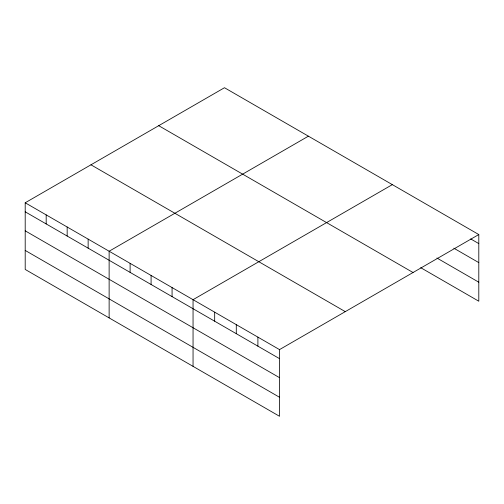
<?xml version="1.0" encoding="UTF-8"?>
<svg xmlns="http://www.w3.org/2000/svg" width="504" height="504" viewBox="0 0 504 504"><rect width="100%" height="100%" fill="white"/><g stroke="black" fill="none" stroke-linecap="round" stroke-linejoin="round"><path stroke-width="0.76" d="M25.2 202.778L279.518 349.606L279.518 416.279L25.2 269.445L25.2 202.778L224.482 87.721L478.8 234.555L478.8 301.222L420.701 267.681M308.404 136.181L109.129 251.231L109.129 317.898M392.332 184.634L193.051 299.685L193.051 366.351M279.518 349.606L478.8 234.555M470.692 238.915L478.8 243.596M453.808 248.182L478.8 262.615M436.918 258.023L478.8 282.209M158.716 125.691L413.041 272.519M90.959 164.808L345.284 311.642M25.2 211.819L279.518 358.646M25.2 230.832L279.518 377.666M25.2 250.425L279.518 397.259M257.903 337.126L257.903 346.166M236.288 324.645L236.288 333.686M214.673 312.165L214.673 321.206M172.072 287.57L172.072 296.61M151.087 275.455L151.087 284.495M130.108 263.346L130.108 272.387M88.143 239.117L88.143 248.157M67.164 227.002L67.164 236.042M46.179 214.887L46.179 223.927"/></g></svg>
